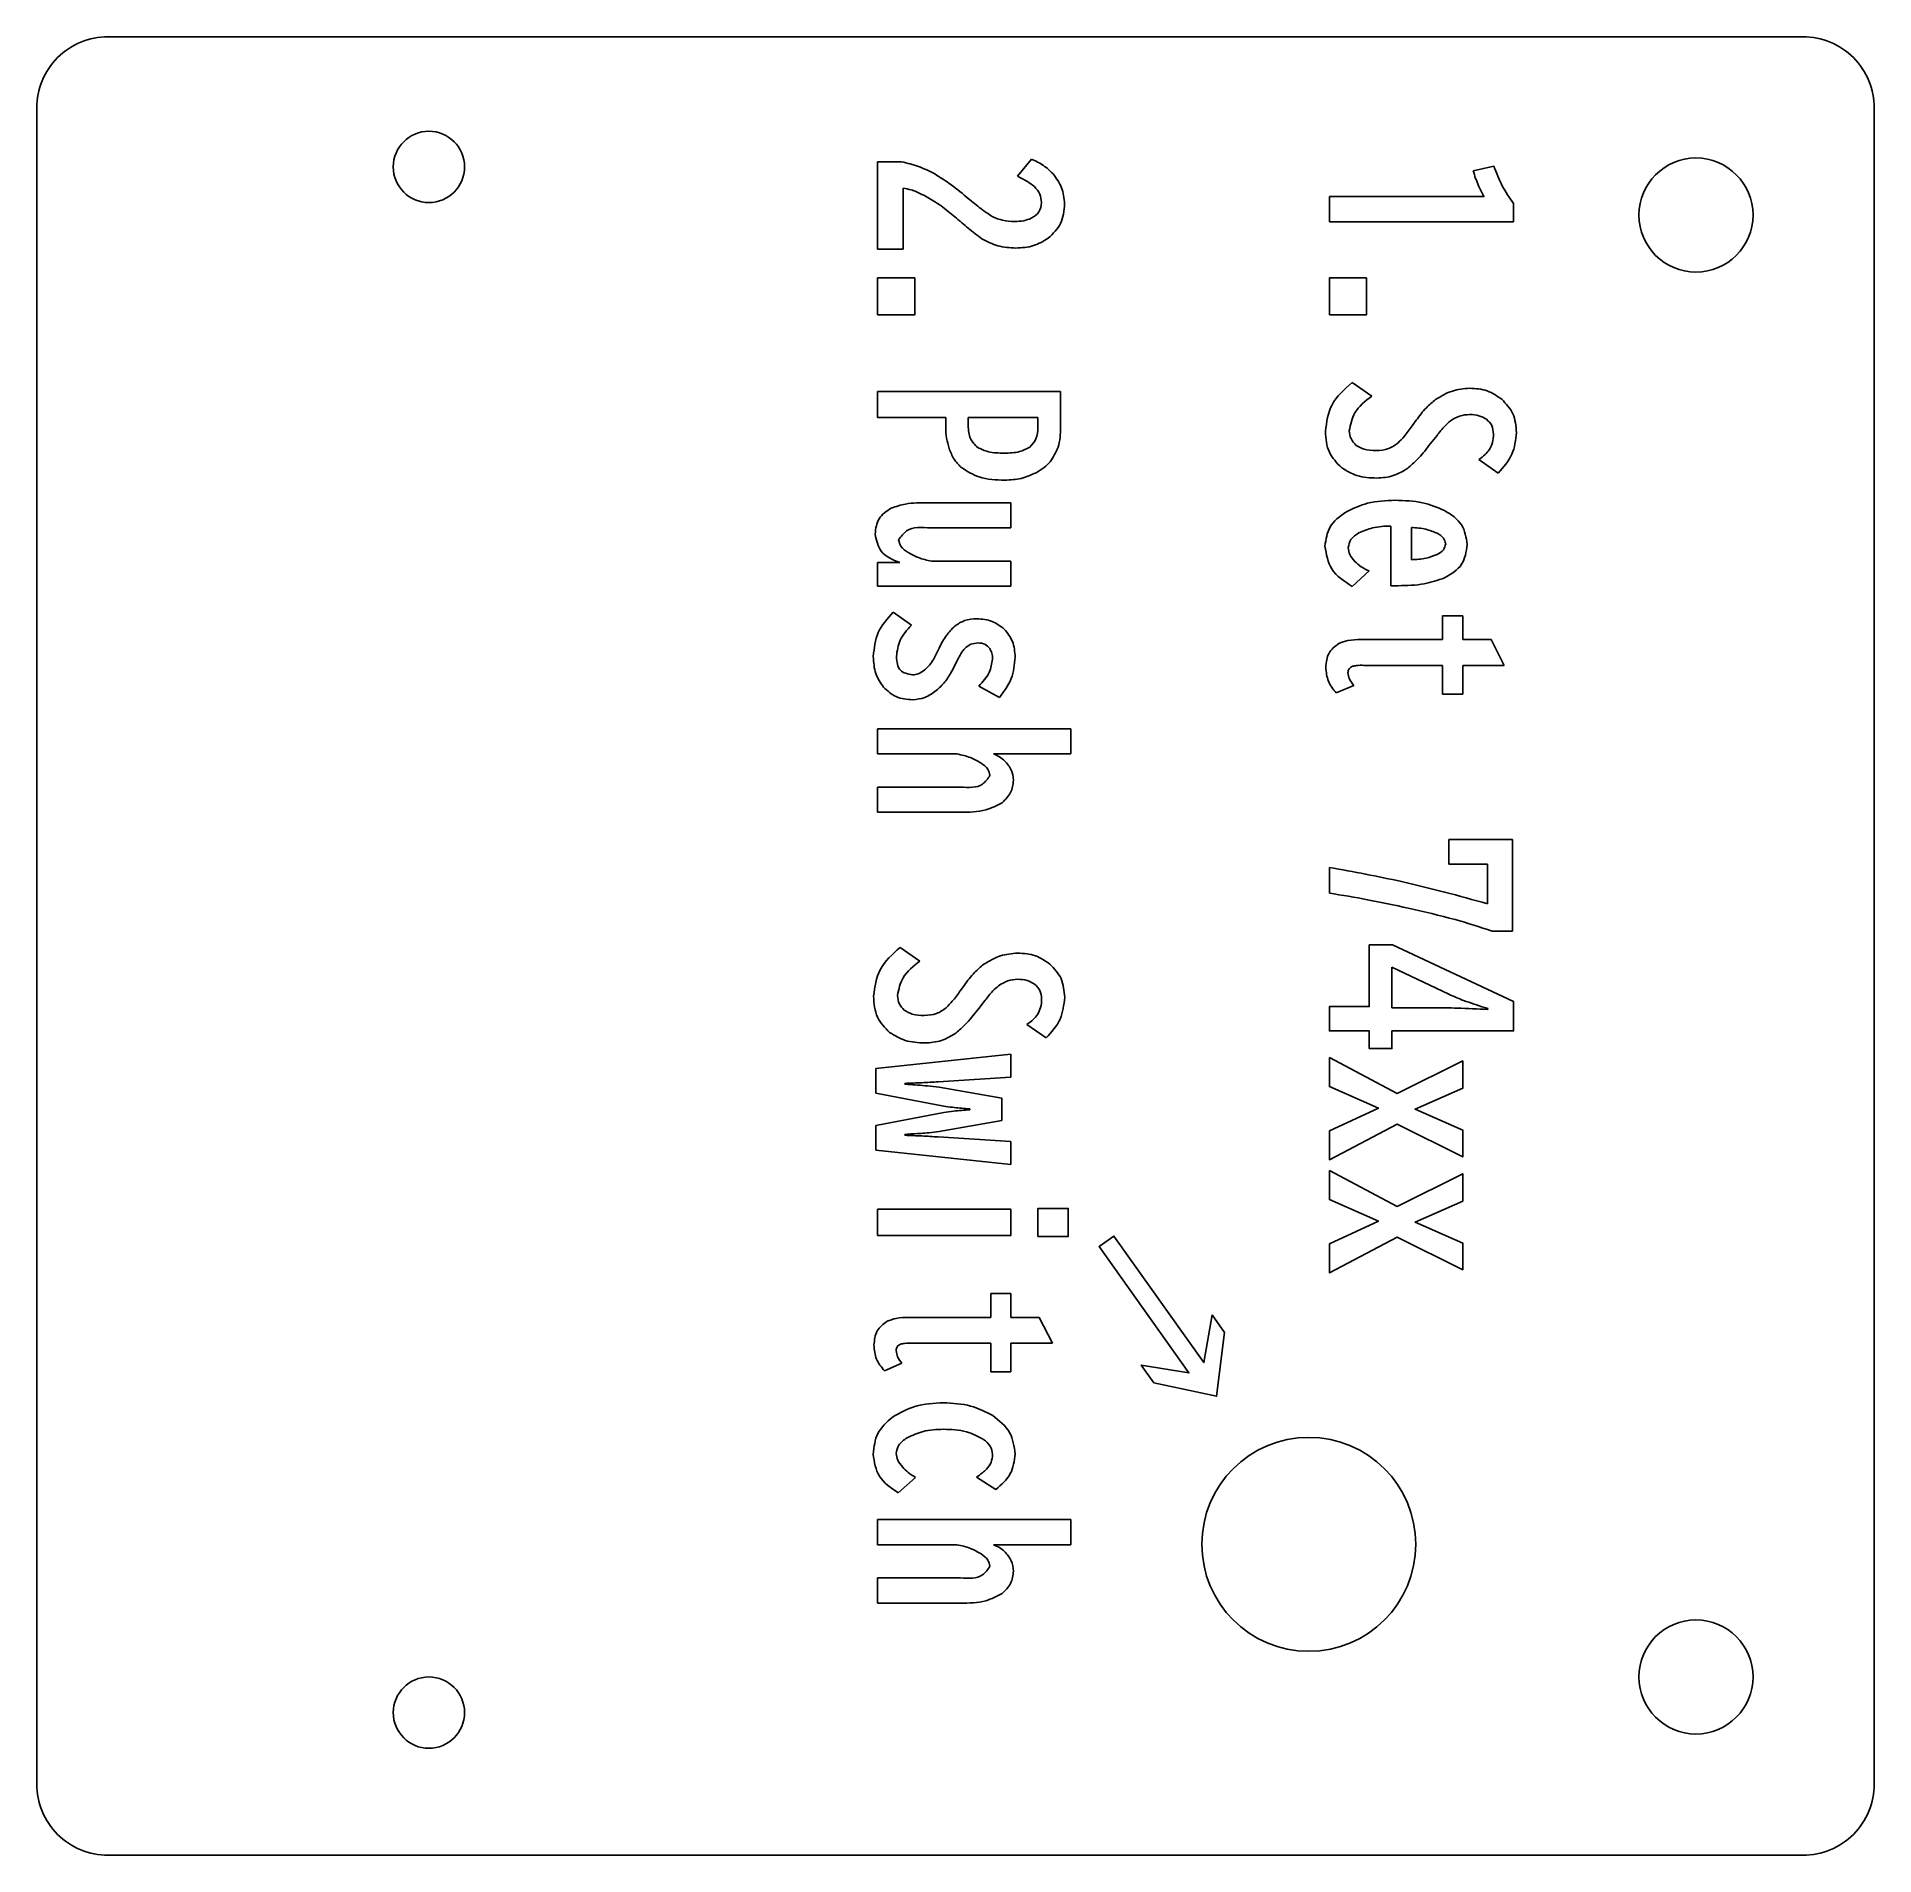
# Model space of a CAD drawing. Header units: millimetres. Extents: x -49.5 to 2, y -49 to 2.
import ezdxf

# ---------------------------------------------------------------- set-up
doc = ezdxf.new("R2010")
doc.units = ezdxf.units.MM
doc.layers.get('0').update_dxf_attribs({"linetype": 'CONTINUOUS'})

msp = doc.modelspace()

# ---------------------------------------------------------------- linework, layer by layer
for p, q in [((-25.954, -3.958), (-25.954, -1.507)), ((-25.954, -1.507), (-25.283, -1.507)), ((-22.034, -1.913), (-21.641, -1.43)), ((-9.253, -1.758), (-8.668, -1.631)), ((-25.24, -2.247), (-25.24, -3.958)), ((-23.467, -2.488), (-23.321, -2.609)), ((-13.281, -3.194), (-13.281, -2.479)), ((-13.281, -2.479), (-8.946, -2.479)), ((-23.745, -3.088), (-23.928, -2.937)), ((-8.117, -2.68), (-8.117, -3.194)), ((-8.117, -3.194), (-13.281, -3.194)), ((-25.24, -3.958), (-25.954, -3.958)), ((-12.647, -7.699), (-12.096, -8.079)), ((-25.954, -8.682), (-25.954, -7.952)), ((-25.954, -7.952), (-20.821, -7.952)), ((-20.821, -7.952), (-20.821, -8.955)), ((-24.045, -8.682), (-25.954, -8.682)), ((-24.045, -8.961), (-24.045, -8.682)), ((-21.456, -8.682), (-23.414, -8.682)), ((-23.414, -8.682), (-23.414, -8.905)), ((-21.456, -8.949), (-21.456, -8.682)), ((-10.964, -8.915), (-10.849, -8.757)), ((-10.264, -9.181), (-10.444, -9.41)), ((-10.444, -9.41), (-10.49, -9.468)), ((-8.553, -10.239), (-9.092, -9.858)), ((-24.547, -11.068), (-22.217, -11.068)), ((-22.217, -11.068), (-22.217, -11.777)), ((-22.217, -11.777), (-24.466, -11.777)), ((-11.558, -13.395), (-11.558, -11.721)), ((-10.982, -11.761), (-10.982, -12.668)), ((-25.954, -13.413), (-25.954, -12.748)), ((-25.954, -12.748), (-25.333, -12.748)), ((-24.441, -12.705), (-22.217, -12.705)), ((-22.217, -12.705), (-22.217, -13.413)), ((-12.167, -12.983), (-12.641, -13.419)), ((-11.357, -13.395), (-11.558, -13.395)), ((-22.217, -13.413), (-25.954, -13.413)), ((-25.518, -14.14), (-25.005, -14.502)), ((-10.107, -14.908), (-10.107, -14.236)), ((-10.107, -14.236), (-9.544, -14.236)), ((-9.544, -14.236), (-9.544, -14.908)), ((-12.393, -14.908), (-10.107, -14.908)), ((-9.544, -14.908), (-8.745, -14.908)), ((-8.745, -14.908), (-8.377, -15.629)), ((-24.389, -15.465), (-24.231, -15.143)), ((-23.686, -15.428), (-23.875, -15.796)), ((-10.107, -15.629), (-12.313, -15.629)), ((-10.107, -16.433), (-10.107, -15.629)), ((-8.377, -15.629), (-9.544, -15.629)), ((-9.544, -15.629), (-9.544, -16.433)), ((-22.539, -16.529), (-23.117, -16.213)), ((-12.597, -16.192), (-13.092, -16.402)), ((-9.544, -16.433), (-10.107, -16.433)), ((-25.954, -18.113), (-25.954, -17.405)), ((-25.954, -17.405), (-20.537, -17.405)), ((-20.537, -17.405), (-20.537, -18.113)), ((-23.73, -18.113), (-25.954, -18.113)), ((-20.537, -18.113), (-22.703, -18.113)), ((-25.954, -19.75), (-25.954, -19.041)), ((-25.954, -19.041), (-23.634, -19.041)), ((-23.628, -19.75), (-25.954, -19.75)), ((-9.93, -21.201), (-9.93, -20.517)), ((-9.93, -20.517), (-8.148, -20.517)), ((-8.148, -20.517), (-8.148, -23.082)), ((-13.281, -22.018), (-13.281, -21.297)), ((-8.85, -21.201), (-9.93, -21.201)), ((-8.85, -22.315), (-8.85, -21.201)), ((-8.148, -23.082), (-8.717, -23.082)), ((-25.32, -23.54), (-24.769, -23.921)), ((-9.936, -24.855), (-11.527, -24.097)), ((-11.527, -24.097), (-11.527, -25.23)), ((-23.637, -24.756), (-23.522, -24.598)), ((-23.117, -25.251), (-23.164, -25.31)), ((-22.938, -25.022), (-23.117, -25.251)), ((-11.527, -25.23), (-10.367, -25.23)), ((-8.841, -25.254), (-8.928, -25.226)), ((-8.841, -25.279), (-8.841, -25.254)), ((-21.227, -26.08), (-21.765, -25.7)), ((-26.007, -26.934), (-22.217, -26.535)), ((-22.217, -26.535), (-22.217, -27.182)), ((-26.007, -27.624), (-26.007, -26.934)), ((-22.217, -27.182), (-24.253, -27.309)), ((-24.098, -27.993), (-26.007, -27.624)), ((-25.19, -27.352), (-25.19, -27.377)), ((-25.19, -27.377), (-25.11, -27.383)), ((-24.231, -27.46), (-22.471, -27.764)), ((-22.471, -27.764), (-22.471, -28.398)), ((-26.007, -28.537), (-24.098, -28.169)), ((-23.365, -28.07), (-23.436, -28.064)), ((-23.365, -28.095), (-23.365, -28.07)), ((-26.007, -29.227), (-26.007, -28.537)), ((-25.19, -28.785), (-25.19, -28.809)), ((-24.253, -28.856), (-22.217, -28.983)), ((-22.471, -28.398), (-24.231, -28.701)), ((-22.217, -29.626), (-26.007, -29.227)), ((-22.217, -28.983), (-22.217, -29.626)), ((-22.78, -33.918), (-22.78, -33.246)), ((-22.78, -33.246), (-22.217, -33.246)), ((-22.217, -33.246), (-22.217, -33.918)), ((-25.066, -33.918), (-22.78, -33.918)), ((-22.217, -33.918), (-21.419, -33.918)), ((-21.419, -33.918), (-21.05, -34.639)), ((-22.78, -34.639), (-24.986, -34.639)), ((-22.78, -35.443), (-22.78, -34.639)), ((-21.05, -34.639), (-22.217, -34.639)), ((-22.217, -34.639), (-22.217, -35.443)), ((-25.271, -35.202), (-25.766, -35.412)), ((-22.217, -35.443), (-22.78, -35.443)), ((-24.89, -38.404), (-25.379, -38.834)), ((-22.641, -38.744), (-23.179, -38.398)), ((-25.954, -40.291), (-25.954, -39.583)), ((-25.954, -39.583), (-20.537, -39.583)), ((-20.537, -39.583), (-20.537, -40.291)), ((-23.73, -40.291), (-25.954, -40.291)), ((-20.537, -40.291), (-22.703, -40.291)), ((-25.954, -41.928), (-25.954, -41.22)), ((-25.954, -41.22), (-23.634, -41.22)), ((-23.628, -41.928), (-25.954, -41.928))]:
    msp.add_line(p, q)
msp.add_lwpolyline([(0, 2), (-47.54, 2, 0.414214), (-49.54, 0), (-49.54, -47, 0.414214), (-47.54, -49), (0, -49, 0.414214), (2, -47), (2, 0, 0.414214)], format="xyb", close=True)
for points in [[(-25.954, -5.802), (-25.954, -4.762), (-24.915, -4.762), (-24.915, -5.802)], [(-13.281, -5.802), (-13.281, -4.762), (-12.242, -4.762), (-12.242, -5.802)], [(-12.167, -23.463), (-11.514, -23.463), (-8.117, -25.059), (-8.117, -25.882), (-11.527, -25.882), (-11.527, -26.377), (-12.167, -26.377), (-12.167, -25.882), (-13.281, -25.882), (-13.281, -25.199), (-12.167, -25.199)], [(-13.281, -26.625), (-11.381, -27.634), (-9.544, -26.721), (-9.544, -27.488), (-10.88, -28.076), (-9.544, -28.664), (-9.544, -29.413), (-11.381, -28.494), (-13.281, -29.496), (-13.281, -28.686), (-11.907, -28.051), (-13.281, -27.442)], [(-13.281, -29.793), (-11.381, -30.802), (-9.544, -29.889), (-9.544, -30.656), (-10.88, -31.244), (-9.544, -31.832), (-9.544, -32.581), (-11.381, -31.662), (-13.281, -32.665), (-13.281, -31.854), (-11.907, -31.22), (-13.281, -30.61)], [(-25.954, -31.619), (-25.954, -30.882), (-22.217, -30.882), (-22.217, -31.619)], [(-21.456, -31.643), (-21.456, -30.858), (-20.608, -30.858), (-20.608, -31.643)], [(-16.574, -33.844), (-16.223, -34.342), (-16.447, -36.127), (-18.206, -35.751), (-18.561, -35.251), (-17.223, -35.475), (-19.741, -31.929), (-19.328, -31.635), (-16.804, -35.185)]]:
    msp.add_lwpolyline(points, close=True)
for centre, radius in [((-38.54, -1.65), 1), ((-3, -3), 1.6), ((-13.86, -40.28), 3), ((-3, -44), 1.6), ((-38.54, -45), 1)]:
    msp.add_circle(centre, radius)
for points, knots in [([(-25.283, -1.507), (-25.122, -1.545), (-24.798, -1.621), (-24.501, -1.772), (-24.352, -1.848)], [0, 0, 0, 0, 0.04935518, 0.09947396, 0.09947396, 0.09947396, 0.09947396]), ([(-21.641, -1.43), (-21.525, -1.484), (-21.303, -1.587), (-21.126, -1.757), (-21.041, -1.838)], [0, 0, 0, 0, 0.03806603, 0.07305251, 0.07305251, 0.07305251, 0.07305251]), ([(-24.352, -1.848), (-24.218, -1.932), (-23.909, -2.126), (-23.627, -2.357), (-23.467, -2.488)], [0, 0, 0, 0, 0.047328, 0.1093286, 0.1093286, 0.1093286, 0.1093286]), ([(-21.558, -2.204), (-21.622, -2.153), (-21.768, -2.036), (-21.938, -1.957), (-22.034, -1.913)], [0, 0, 0, 0, 0.02444353, 0.05599579, 0.05599579, 0.05599579, 0.05599579]), ([(-21.041, -1.838), (-20.945, -1.965), (-20.753, -2.216), (-20.724, -2.53), (-20.71, -2.686)], [0, 0, 0, 0, 0.04674387, 0.09266912, 0.09266912, 0.09266912, 0.09266912]), ([(-8.946, -2.479), (-8.999, -2.38), (-9.123, -2.149), (-9.205, -1.9), (-9.253, -1.758)], [0, 0, 0, 0, 0.03352044, 0.07845266, 0.07845266, 0.07845266, 0.07845266]), ([(-8.668, -1.631), (-8.596, -1.817), (-8.454, -2.188), (-8.229, -2.516), (-8.117, -2.68)], [0, 0, 0, 0, 0.0595287, 0.1188259, 0.1188259, 0.1188259, 0.1188259]), ([(-24.711, -2.42), (-24.811, -2.372), (-24.98, -2.291), (-25.165, -2.26), (-25.24, -2.247)], [0, 0, 0, 0, 0.03322549, 0.05590542, 0.05590542, 0.05590542, 0.05590542]), ([(-23.928, -2.937), (-24.059, -2.833), (-24.305, -2.638), (-24.581, -2.49), (-24.711, -2.42)], [0, 0, 0, 0, 0.0499852, 0.09395588, 0.09395588, 0.09395588, 0.09395588]), ([(-21.357, -2.652), (-21.366, -2.569), (-21.384, -2.398), (-21.499, -2.269), (-21.558, -2.204)], [0, 0, 0, 0, 0.0245761, 0.05027574, 0.05027574, 0.05027574, 0.05027574]), ([(-23.591, -3.215), (-23.613, -3.197), (-23.664, -3.154), (-23.716, -3.112), (-23.745, -3.088)], [0, 0, 0, 0, 0.00862635, 0.02000645, 0.02000645, 0.02000645, 0.02000645]), ([(-23.321, -2.609), (-23.205, -2.705), (-23.014, -2.862), (-22.806, -2.996), (-22.724, -3.048)], [0, 0, 0, 0, 0.04512192, 0.07419139, 0.07419139, 0.07419139, 0.07419139]), ([(-22.724, -3.048), (-22.634, -3.087), (-22.438, -3.172), (-22.224, -3.178), (-22.109, -3.181)], [0, 0, 0, 0, 0.02907113, 0.06349889, 0.06349889, 0.06349889, 0.06349889]), ([(-22.109, -3.181), (-22.022, -3.179), (-21.863, -3.174), (-21.713, -3.118), (-21.644, -3.092)], [0, 0, 0, 0, 0.0256243, 0.04756673, 0.04756673, 0.04756673, 0.04756673]), ([(-21.644, -3.092), (-21.56, -3.039), (-21.396, -2.937), (-21.37, -2.746), (-21.357, -2.652)], [0, 0, 0, 0, 0.0280675, 0.05503481, 0.05503481, 0.05503481, 0.05503481]), ([(-20.71, -2.686), (-20.727, -2.879), (-20.762, -3.257), (-21.034, -3.52), (-21.168, -3.648)], [0, 0, 0, 0, 0.0560243, 0.1098024, 0.1098024, 0.1098024, 0.1098024]), ([(-23.027, -3.667), (-23.095, -3.617), (-23.29, -3.475), (-23.472, -3.317), (-23.591, -3.215)], [0, 0, 0, 0, 0.0253095, 0.07221411, 0.07221411, 0.07221411, 0.07221411]), ([(-22.078, -3.927), (-22.25, -3.917), (-22.585, -3.899), (-22.883, -3.743), (-23.027, -3.667)], [0, 0, 0, 0, 0.0510802, 0.09949954, 0.09949954, 0.09949954, 0.09949954]), ([(-21.168, -3.648), (-21.301, -3.73), (-21.58, -3.9), (-21.907, -3.918), (-22.078, -3.927)], [0, 0, 0, 0, 0.04600953, 0.0964611, 0.0964611, 0.0964611, 0.0964611]), ([(-13.396, -9.066), (-13.359, -8.804), (-13.283, -8.256), (-12.865, -7.89), (-12.647, -7.699)], [0, 0, 0, 0, 0.0767305, 0.1606385, 0.1606385, 0.1606385, 0.1606385]), ([(-12.096, -8.079), (-12.279, -8.221), (-12.605, -8.474), (-12.688, -8.874), (-12.724, -9.051)], [0, 0, 0, 0, 0.0665648, 0.1190905, 0.1190905, 0.1190905, 0.1190905]), ([(-10.849, -8.757), (-10.759, -8.634), (-10.599, -8.417), (-10.391, -8.246), (-10.302, -8.172)], [0, 0, 0, 0, 0.0455317, 0.08038027, 0.08038027, 0.08038027, 0.08038027]), ([(-10.302, -8.172), (-10.15, -8.08), (-9.857, -7.902), (-9.516, -7.871), (-9.352, -7.856)], [0, 0, 0, 0, 0.052443, 0.1012746, 0.1012746, 0.1012746, 0.1012746]), ([(-9.352, -7.856), (-9.181, -7.867), (-8.851, -7.889), (-8.579, -8.076), (-8.448, -8.166)], [0, 0, 0, 0, 0.05025848, 0.09709776, 0.09709776, 0.09709776, 0.09709776]), ([(-8.448, -8.166), (-8.327, -8.294), (-8.08, -8.557), (-8.049, -8.916), (-8.034, -9.1)], [0, 0, 0, 0, 0.0513318, 0.1049423, 0.1049423, 0.1049423, 0.1049423]), ([(-9.349, -8.593), (-9.445, -8.601), (-9.639, -8.617), (-9.806, -8.72), (-9.89, -8.772)], [0, 0, 0, 0, 0.02843474, 0.05777177, 0.05777177, 0.05777177, 0.05777177]), ([(-8.878, -8.729), (-8.947, -8.689), (-9.092, -8.605), (-9.26, -8.597), (-9.349, -8.593)], [0, 0, 0, 0, 0.02338626, 0.04959826, 0.04959826, 0.04959826, 0.04959826]), ([(-8.68, -9.143), (-8.688, -9.06), (-8.702, -8.896), (-8.821, -8.784), (-8.878, -8.729)], [0, 0, 0, 0, 0.02433312, 0.0473896, 0.0473896, 0.0473896, 0.0473896]), ([(-23.949, -9.543), (-23.977, -9.448), (-24.034, -9.258), (-24.041, -9.06), (-24.045, -8.961)], [0, 0, 0, 0, 0.02951029, 0.05915571, 0.05915571, 0.05915571, 0.05915571]), ([(-23.414, -8.905), (-23.407, -9.034), (-23.394, -9.272), (-23.226, -9.44), (-23.148, -9.518)], [0, 0, 0, 0, 0.03711095, 0.06890649, 0.06890649, 0.06890649, 0.06890649]), ([(-21.688, -9.509), (-21.62, -9.436), (-21.475, -9.279), (-21.462, -9.064), (-21.456, -8.949)], [0, 0, 0, 0, 0.02894496, 0.06232734, 0.06232734, 0.06232734, 0.06232734]), ([(-20.821, -8.955), (-20.828, -9.145), (-20.841, -9.493), (-21.028, -9.785), (-21.112, -9.917)], [0, 0, 0, 0, 0.0559356, 0.1021691, 0.1021691, 0.1021691, 0.1021691]), ([(-12.944, -10.084), (-13.076, -9.949), (-13.351, -9.667), (-13.38, -9.272), (-13.396, -9.066)], [0, 0, 0, 0, 0.0548101, 0.1145962, 0.1145962, 0.1145962, 0.1145962]), ([(-12.724, -9.051), (-12.716, -9.128), (-12.698, -9.285), (-12.588, -9.4), (-12.532, -9.459)], [0, 0, 0, 0, 0.02263642, 0.04624569, 0.04624569, 0.04624569, 0.04624569]), ([(-11.357, -9.391), (-11.298, -9.331), (-11.155, -9.182), (-11.035, -9.014), (-10.964, -8.915)], [0, 0, 0, 0, 0.02512257, 0.06183424, 0.06183424, 0.06183424, 0.06183424]), ([(-9.89, -8.772), (-9.944, -8.82), (-10.082, -8.943), (-10.195, -9.09), (-10.264, -9.181)], [0, 0, 0, 0, 0.0215072, 0.05550711, 0.05550711, 0.05550711, 0.05550711]), ([(-8.798, -9.583), (-8.764, -9.517), (-8.692, -9.38), (-8.684, -9.225), (-8.68, -9.143)], [0, 0, 0, 0, 0.02195965, 0.04596457, 0.04596457, 0.04596457, 0.04596457]), ([(-8.034, -9.1), (-8.058, -9.311), (-8.108, -9.746), (-8.402, -10.071), (-8.553, -10.239)], [0, 0, 0, 0, 0.0620203, 0.1279898, 0.1279898, 0.1279898, 0.1279898]), ([(-23.618, -10.072), (-23.687, -9.999), (-23.834, -9.846), (-23.909, -9.648), (-23.949, -9.543)], [0, 0, 0, 0, 0.02964276, 0.06297052, 0.06297052, 0.06297052, 0.06297052]), ([(-23.148, -9.518), (-23.05, -9.564), (-22.813, -9.673), (-22.552, -9.675), (-22.399, -9.676)], [0, 0, 0, 0, 0.03226151, 0.07729843, 0.07729843, 0.07729843, 0.07729843]), ([(-22.399, -9.676), (-22.254, -9.674), (-22.002, -9.672), (-21.781, -9.557), (-21.688, -9.509)], [0, 0, 0, 0, 0.04290185, 0.07400325, 0.07400325, 0.07400325, 0.07400325]), ([(-12.532, -9.459), (-12.46, -9.501), (-12.288, -9.601), (-12.088, -9.603), (-11.972, -9.605)], [0, 0, 0, 0, 0.02473439, 0.0587319, 0.0587319, 0.0587319, 0.0587319]), ([(-11.972, -9.605), (-11.854, -9.598), (-11.628, -9.584), (-11.444, -9.453), (-11.357, -9.391)], [0, 0, 0, 0, 0.03483272, 0.06635285, 0.06635285, 0.06635285, 0.06635285]), ([(-10.49, -9.468), (-10.595, -9.602), (-10.775, -9.83), (-10.993, -10.02), (-11.084, -10.1)], [0, 0, 0, 0, 0.05070957, 0.08684119, 0.08684119, 0.08684119, 0.08684119]), ([(-9.092, -9.858), (-9.031, -9.814), (-8.921, -9.735), (-8.836, -9.63), (-8.798, -9.583)], [0, 0, 0, 0, 0.02245727, 0.04043775, 0.04043775, 0.04043775, 0.04043775]), ([(-22.384, -10.437), (-22.631, -10.429), (-23.077, -10.416), (-23.452, -10.178), (-23.618, -10.072)], [0, 0, 0, 0, 0.0725902, 0.1308633, 0.1308633, 0.1308633, 0.1308633]), ([(-21.508, -10.226), (-21.645, -10.288), (-21.923, -10.413), (-22.228, -10.429), (-22.384, -10.437)], [0, 0, 0, 0, 0.04443406, 0.09075785, 0.09075785, 0.09075785, 0.09075785]), ([(-21.112, -9.917), (-21.168, -9.975), (-21.285, -10.097), (-21.431, -10.182), (-21.508, -10.226)], [0, 0, 0, 0, 0.02396297, 0.05048224, 0.05048224, 0.05048224, 0.05048224]), ([(-11.957, -10.378), (-12.146, -10.369), (-12.5, -10.353), (-12.803, -10.17), (-12.944, -10.084)], [0, 0, 0, 0, 0.055639, 0.1044498, 0.1044498, 0.1044498, 0.1044498]), ([(-11.084, -10.1), (-11.217, -10.181), (-11.485, -10.345), (-11.798, -10.367), (-11.957, -10.378)], [0, 0, 0, 0, 0.0458717, 0.09280183, 0.09280183, 0.09280183, 0.09280183]), ([(-26.026, -11.947), (-26.006, -11.793), (-25.965, -11.481), (-25.703, -11.305), (-25.571, -11.217)], [0, 0, 0, 0, 0.04433566, 0.08987327, 0.08987327, 0.08987327, 0.08987327]), ([(-25.571, -11.217), (-25.439, -11.174), (-25.107, -11.066), (-24.757, -11.067), (-24.547, -11.068)], [0, 0, 0, 0, 0.041364, 0.1040514, 0.1040514, 0.1040514, 0.1040514]), ([(-13.408, -12.287), (-13.38, -12.095), (-13.322, -11.696), (-12.996, -11.456), (-12.826, -11.331)], [0, 0, 0, 0, 0.0558407, 0.1161856, 0.1161856, 0.1161856, 0.1161856]), ([(-12.826, -11.331), (-12.624, -11.235), (-12.186, -11.025), (-11.699, -11.009), (-11.437, -11)], [0, 0, 0, 0, 0.0664616, 0.1441777, 0.1441777, 0.1441777, 0.1441777]), ([(-11.437, -11), (-11.178, -11.007), (-10.699, -11.021), (-10.257, -11.202), (-10.054, -11.285)], [0, 0, 0, 0, 0.077139, 0.1422338, 0.1422338, 0.1422338, 0.1422338]), ([(-10.054, -11.285), (-9.868, -11.403), (-9.513, -11.629), (-9.448, -12.043), (-9.417, -12.241)], [0, 0, 0, 0, 0.0627238, 0.1199825, 0.1199825, 0.1199825, 0.1199825]), ([(-24.466, -11.777), (-24.716, -11.757), (-25.088, -11.728), (-25.297, -12.013), (-25.367, -12.108)], [0, 0, 0, 0, 0.0680332, 0.1015472, 0.1015472, 0.1015472, 0.1015472]), ([(-11.558, -11.721), (-11.731, -11.727), (-12.044, -11.739), (-12.331, -11.861), (-12.458, -11.916)], [0, 0, 0, 0, 0.05156106, 0.09281845, 0.09281845, 0.09281845, 0.09281845]), ([(-10.261, -11.925), (-10.364, -11.883), (-10.595, -11.789), (-10.844, -11.771), (-10.982, -11.761)], [0, 0, 0, 0, 0.03307694, 0.07434247, 0.07434247, 0.07434247, 0.07434247]), ([(-25.333, -12.748), (-25.534, -12.665), (-25.905, -12.511), (-25.988, -12.124), (-26.026, -11.947)], [0, 0, 0, 0, 0.0610122, 0.1122225, 0.1122225, 0.1122225, 0.1122225]), ([(-25.367, -12.108), (-25.35, -12.172), (-25.311, -12.325), (-25.177, -12.415), (-25.1, -12.467)], [0, 0, 0, 0, 0.01942928, 0.04606207, 0.04606207, 0.04606207, 0.04606207]), ([(-12.641, -13.419), (-12.864, -13.275), (-13.284, -13.004), (-13.368, -12.515), (-13.408, -12.287)], [0, 0, 0, 0, 0.0759123, 0.1424741, 0.1424741, 0.1424741, 0.1424741]), ([(-12.458, -11.916), (-12.544, -11.97), (-12.701, -12.069), (-12.738, -12.247), (-12.755, -12.327)], [0, 0, 0, 0, 0.02914751, 0.05270318, 0.05270318, 0.05270318, 0.05270318]), ([(-12.755, -12.327), (-12.745, -12.395), (-12.723, -12.543), (-12.624, -12.656), (-12.57, -12.717)], [0, 0, 0, 0, 0.02018795, 0.04401676, 0.04401676, 0.04401676, 0.04401676]), ([(-10.264, -12.522), (-10.194, -12.484), (-10.067, -12.416), (-10.034, -12.279), (-10.02, -12.219)], [0, 0, 0, 0, 0.02283446, 0.04062478, 0.04062478, 0.04062478, 0.04062478]), ([(-10.02, -12.219), (-10.035, -12.163), (-10.07, -12.03), (-10.191, -11.964), (-10.261, -11.925)], [0, 0, 0, 0, 0.01682161, 0.03951672, 0.03951672, 0.03951672, 0.03951672]), ([(-9.417, -12.241), (-9.446, -12.442), (-9.506, -12.855), (-9.868, -13.066), (-10.054, -13.175)], [0, 0, 0, 0, 0.0577791, 0.118785, 0.118785, 0.118785, 0.118785]), ([(-25.1, -12.467), (-25.005, -12.518), (-24.798, -12.631), (-24.567, -12.679), (-24.441, -12.705)], [0, 0, 0, 0, 0.03227633, 0.0704189, 0.0704189, 0.0704189, 0.0704189]), ([(-12.57, -12.717), (-12.512, -12.768), (-12.391, -12.877), (-12.244, -12.947), (-12.167, -12.983)], [0, 0, 0, 0, 0.02297793, 0.04844952, 0.04844952, 0.04844952, 0.04844952]), ([(-10.982, -12.668), (-10.843, -12.66), (-10.597, -12.647), (-10.366, -12.56), (-10.264, -12.522)], [0, 0, 0, 0, 0.04140326, 0.07361869, 0.07361869, 0.07361869, 0.07361869]), ([(-10.054, -13.175), (-10.241, -13.239), (-10.663, -13.383), (-11.109, -13.39), (-11.357, -13.395)], [0, 0, 0, 0, 0.0590439, 0.1328099, 0.1328099, 0.1328099, 0.1328099]), ([(-26.075, -15.378), (-26.05, -15.146), (-26, -14.673), (-25.681, -14.32), (-25.518, -14.14)], [0, 0, 0, 0, 0.0682665, 0.138877, 0.138877, 0.138877, 0.138877]), ([(-23.789, -14.527), (-23.7, -14.468), (-23.512, -14.342), (-23.286, -14.329), (-23.167, -14.323)], [0, 0, 0, 0, 0.03144195, 0.06654608, 0.06654608, 0.06654608, 0.06654608]), ([(-23.167, -14.323), (-23.021, -14.333), (-22.739, -14.354), (-22.514, -14.527), (-22.406, -14.611)], [0, 0, 0, 0, 0.0426898, 0.08298988, 0.08298988, 0.08298988, 0.08298988]), ([(-25.005, -14.502), (-25.128, -14.636), (-25.359, -14.886), (-25.406, -15.221), (-25.428, -15.378)], [0, 0, 0, 0, 0.05304763, 0.09937193, 0.09937193, 0.09937193, 0.09937193]), ([(-24.231, -15.143), (-24.168, -15.021), (-24.051, -14.793), (-23.872, -14.611), (-23.789, -14.527)], [0, 0, 0, 0, 0.04094048, 0.07621369, 0.07621369, 0.07621369, 0.07621369]), ([(-22.406, -14.611), (-22.315, -14.721), (-22.128, -14.95), (-22.107, -15.246), (-22.096, -15.4)], [0, 0, 0, 0, 0.04164126, 0.08663353, 0.08663353, 0.08663353, 0.08663353]), ([(-13.018, -15.016), (-12.934, -14.985), (-12.734, -14.909), (-12.519, -14.908), (-12.393, -14.908)], [0, 0, 0, 0, 0.02663959, 0.06386686, 0.06386686, 0.06386686, 0.06386686]), ([(-25.79, -16.244), (-25.873, -16.121), (-26.049, -15.86), (-26.066, -15.544), (-26.075, -15.378)], [0, 0, 0, 0, 0.04377109, 0.09271331, 0.09271331, 0.09271331, 0.09271331]), ([(-25.428, -15.378), (-25.414, -15.529), (-25.386, -15.817), (-25.106, -15.872), (-24.974, -15.898)], [0, 0, 0, 0, 0.04060963, 0.07711301, 0.07711301, 0.07711301, 0.07711301]), ([(-23.51, -15.155), (-23.539, -15.191), (-23.607, -15.275), (-23.657, -15.372), (-23.686, -15.428)], [0, 0, 0, 0, 0.01362995, 0.03251148, 0.03251148, 0.03251148, 0.03251148]), ([(-23.136, -15.001), (-23.206, -15.007), (-23.347, -15.02), (-23.456, -15.11), (-23.51, -15.155)], [0, 0, 0, 0, 0.02070779, 0.04136813, 0.04136813, 0.04136813, 0.04136813]), ([(-22.811, -15.155), (-22.852, -15.11), (-22.939, -15.015), (-23.068, -15.006), (-23.136, -15.001)], [0, 0, 0, 0, 0.01771143, 0.03720476, 0.03720476, 0.03720476, 0.03720476]), ([(-23.117, -16.213), (-23.005, -16.093), (-22.801, -15.875), (-22.752, -15.583), (-22.73, -15.452)], [0, 0, 0, 0, 0.04809759, 0.08706373, 0.08706373, 0.08706373, 0.08706373]), ([(-22.73, -15.452), (-22.733, -15.396), (-22.737, -15.291), (-22.787, -15.199), (-22.811, -15.155)], [0, 0, 0, 0, 0.01652142, 0.03113002, 0.03113002, 0.03113002, 0.03113002]), ([(-22.096, -15.4), (-22.115, -15.606), (-22.155, -16.025), (-22.41, -16.36), (-22.539, -16.529)], [0, 0, 0, 0, 0.0609594, 0.1234786, 0.1234786, 0.1234786, 0.1234786]), ([(-13.383, -15.684), (-13.37, -15.542), (-13.344, -15.266), (-13.125, -15.098), (-13.018, -15.016)], [0, 0, 0, 0, 0.04079294, 0.07929939, 0.07929939, 0.07929939, 0.07929939]), ([(-24.974, -15.898), (-24.92, -15.891), (-24.803, -15.876), (-24.707, -15.808), (-24.655, -15.771)], [0, 0, 0, 0, 0.01601941, 0.03477779, 0.03477779, 0.03477779, 0.03477779]), ([(-24.655, -15.771), (-24.599, -15.726), (-24.492, -15.639), (-24.422, -15.521), (-24.389, -15.465)], [0, 0, 0, 0, 0.02140627, 0.04086459, 0.04086459, 0.04086459, 0.04086459]), ([(-23.875, -15.796), (-23.935, -15.899), (-24.053, -16.102), (-24.226, -16.26), (-24.311, -16.337)], [0, 0, 0, 0, 0.03555023, 0.06989933, 0.06989933, 0.06989933, 0.06989933]), ([(-13.092, -16.402), (-13.177, -16.298), (-13.347, -16.088), (-13.371, -15.819), (-13.383, -15.684)], [0, 0, 0, 0, 0.03938852, 0.07904603, 0.07904603, 0.07904603, 0.07904603]), ([(-12.638, -15.656), (-12.674, -15.677), (-12.745, -15.716), (-12.756, -15.797), (-12.761, -15.836)], [0, 0, 0, 0, 0.01169614, 0.02295869, 0.02295869, 0.02295869, 0.02295869]), ([(-12.761, -15.836), (-12.752, -15.895), (-12.731, -16.029), (-12.645, -16.134), (-12.597, -16.192)], [0, 0, 0, 0, 0.01772994, 0.03980558, 0.03980558, 0.03980558, 0.03980558]), ([(-12.313, -15.629), (-12.384, -15.627), (-12.494, -15.626), (-12.6, -15.649), (-12.638, -15.656)], [0, 0, 0, 0, 0.02128304, 0.03269182, 0.03269182, 0.03269182, 0.03269182]), ([(-24.971, -16.594), (-25.133, -16.582), (-25.446, -16.557), (-25.678, -16.346), (-25.79, -16.244)], [0, 0, 0, 0, 0.04730274, 0.09144074, 0.09144074, 0.09144074, 0.09144074]), ([(-24.311, -16.337), (-24.414, -16.412), (-24.612, -16.556), (-24.854, -16.582), (-24.971, -16.594)], [0, 0, 0, 0, 0.03743573, 0.07184276, 0.07184276, 0.07184276, 0.07184276]), ([(-23.052, -18.37), (-23.15, -18.314), (-23.362, -18.193), (-23.601, -18.141), (-23.73, -18.113)], [0, 0, 0, 0, 0.03345245, 0.07284148, 0.07284148, 0.07284148, 0.07284148]), ([(-22.805, -18.717), (-22.82, -18.655), (-22.857, -18.51), (-22.981, -18.421), (-23.052, -18.37)], [0, 0, 0, 0, 0.01839855, 0.04379261, 0.04379261, 0.04379261, 0.04379261]), ([(-22.703, -18.113), (-22.644, -18.137), (-22.53, -18.185), (-22.438, -18.266), (-22.393, -18.305)], [0, 0, 0, 0, 0.01888951, 0.0366239, 0.0366239, 0.0366239, 0.0366239]), ([(-22.393, -18.305), (-22.321, -18.386), (-22.181, -18.544), (-22.157, -18.752), (-22.146, -18.853)], [0, 0, 0, 0, 0.03175079, 0.06141024, 0.06141024, 0.06141024, 0.06141024]), ([(-23.634, -19.041), (-23.403, -19.058), (-23.054, -19.083), (-22.868, -18.809), (-22.805, -18.717)], [0, 0, 0, 0, 0.06271865, 0.09470973, 0.09470973, 0.09470973, 0.09470973]), ([(-22.146, -18.853), (-22.16, -18.973), (-22.189, -19.22), (-22.369, -19.393), (-22.461, -19.481)], [0, 0, 0, 0, 0.03531399, 0.0722751, 0.0722751, 0.0722751, 0.0722751]), ([(-22.461, -19.481), (-22.612, -19.559), (-22.975, -19.747), (-23.387, -19.749), (-23.628, -19.75)], [0, 0, 0, 0, 0.0502574, 0.1211993, 0.1211993, 0.1211993, 0.1211993]), ([(-13.281, -21.297), (-12.605, -21.42), (-11.112, -21.692), (-9.65, -22.095), (-8.85, -22.315)], [0, 0, 0, 0, 0.2062055, 0.4548079, 0.4548079, 0.4548079, 0.4548079]), ([(-11.072, -22.439), (-11.451, -22.356), (-12.184, -22.197), (-12.924, -22.076), (-13.281, -22.018)], [0, 0, 0, 0, 0.1164471, 0.2249204, 0.2249204, 0.2249204, 0.2249204]), ([(-8.717, -23.082), (-9.062, -22.97), (-9.837, -22.719), (-10.631, -22.539), (-11.072, -22.439)], [0, 0, 0, 0, 0.1087526, 0.2442051, 0.2442051, 0.2442051, 0.2442051]), ([(-26.069, -24.908), (-26.032, -24.646), (-25.956, -24.098), (-25.538, -23.731), (-25.32, -23.54)], [0, 0, 0, 0, 0.0767304, 0.1606385, 0.1606385, 0.1606385, 0.1606385]), ([(-22.975, -24.014), (-22.823, -23.922), (-22.53, -23.744), (-22.189, -23.713), (-22.025, -23.698)], [0, 0, 0, 0, 0.0524432, 0.1012746, 0.1012746, 0.1012746, 0.1012746]), ([(-22.025, -23.698), (-21.854, -23.709), (-21.524, -23.73), (-21.253, -23.917), (-21.122, -24.007)], [0, 0, 0, 0, 0.05025856, 0.09709769, 0.09709769, 0.09709769, 0.09709769]), ([(-24.769, -23.921), (-24.952, -24.062), (-25.278, -24.315), (-25.361, -24.716), (-25.397, -24.892)], [0, 0, 0, 0, 0.0665648, 0.1190905, 0.1190905, 0.1190905, 0.1190905]), ([(-23.522, -24.598), (-23.432, -24.476), (-23.272, -24.259), (-23.065, -24.088), (-22.975, -24.014)], [0, 0, 0, 0, 0.0455316, 0.08038014, 0.08038014, 0.08038014, 0.08038014]), ([(-21.122, -24.007), (-21.001, -24.136), (-20.753, -24.398), (-20.723, -24.758), (-20.707, -24.942)], [0, 0, 0, 0, 0.0513318, 0.1049423, 0.1049423, 0.1049423, 0.1049423]), ([(-22.563, -24.614), (-22.617, -24.662), (-22.755, -24.785), (-22.868, -24.932), (-22.938, -25.022)], [0, 0, 0, 0, 0.02150708, 0.05550714, 0.05550714, 0.05550714, 0.05550714]), ([(-22.022, -24.434), (-22.118, -24.442), (-22.313, -24.458), (-22.479, -24.561), (-22.563, -24.614)], [0, 0, 0, 0, 0.0284347, 0.05777179, 0.05777179, 0.05777179, 0.05777179]), ([(-21.552, -24.57), (-21.62, -24.531), (-21.765, -24.447), (-21.933, -24.439), (-22.022, -24.434)], [0, 0, 0, 0, 0.02338621, 0.04959823, 0.04959823, 0.04959823, 0.04959823]), ([(-21.354, -24.985), (-21.361, -24.901), (-21.375, -24.738), (-21.494, -24.625), (-21.552, -24.57)], [0, 0, 0, 0, 0.02433336, 0.04738965, 0.04738965, 0.04738965, 0.04738965]), ([(-25.617, -25.926), (-25.749, -25.791), (-26.024, -25.508), (-26.054, -25.114), (-26.069, -24.908)], [0, 0, 0, 0, 0.0548099, 0.1145961, 0.1145961, 0.1145961, 0.1145961]), ([(-25.397, -24.892), (-25.389, -24.969), (-25.371, -25.127), (-25.262, -25.242), (-25.206, -25.301)], [0, 0, 0, 0, 0.02263647, 0.04624571, 0.04624571, 0.04624571, 0.04624571]), ([(-24.646, -25.446), (-24.527, -25.439), (-24.301, -25.426), (-24.117, -25.295), (-24.03, -25.233)], [0, 0, 0, 0, 0.03483277, 0.0663529, 0.0663529, 0.0663529, 0.0663529]), ([(-24.03, -25.233), (-23.972, -25.172), (-23.828, -25.024), (-23.708, -24.856), (-23.637, -24.756)], [0, 0, 0, 0, 0.02512258, 0.0618341, 0.0618341, 0.0618341, 0.0618341]), ([(-21.471, -25.424), (-21.437, -25.359), (-21.365, -25.221), (-21.358, -25.066), (-21.354, -24.985)], [0, 0, 0, 0, 0.02195958, 0.04596443, 0.04596443, 0.04596443, 0.04596443]), ([(-20.707, -24.942), (-20.731, -25.152), (-20.781, -25.587), (-21.075, -25.913), (-21.227, -26.08)], [0, 0, 0, 0, 0.0620204, 0.1279899, 0.1279899, 0.1279899, 0.1279899]), ([(-10.367, -25.23), (-10.141, -25.232), (-9.632, -25.239), (-9.124, -25.265), (-8.841, -25.279)], [0, 0, 0, 0, 0.0676938, 0.1526296, 0.1526296, 0.1526296, 0.1526296]), ([(-8.928, -25.226), (-9.127, -25.163), (-9.469, -25.054), (-9.799, -24.914), (-9.936, -24.855)], [0, 0, 0, 0, 0.0627179, 0.1075348, 0.1075348, 0.1075348, 0.1075348]), ([(-25.206, -25.301), (-25.133, -25.343), (-24.962, -25.443), (-24.761, -25.445), (-24.646, -25.446)], [0, 0, 0, 0, 0.02473439, 0.05873183, 0.05873183, 0.05873183, 0.05873183]), ([(-23.164, -25.31), (-23.268, -25.443), (-23.448, -25.671), (-23.667, -25.862), (-23.758, -25.941)], [0, 0, 0, 0, 0.05070962, 0.08684113, 0.08684113, 0.08684113, 0.08684113]), ([(-21.765, -25.7), (-21.704, -25.656), (-21.594, -25.577), (-21.509, -25.471), (-21.471, -25.424)], [0, 0, 0, 0, 0.0224573, 0.04043775, 0.04043775, 0.04043775, 0.04043775]), ([(-24.63, -26.22), (-24.819, -26.211), (-25.173, -26.195), (-25.476, -26.011), (-25.617, -25.926)], [0, 0, 0, 0, 0.0556391, 0.1044499, 0.1044499, 0.1044499, 0.1044499]), ([(-23.758, -25.941), (-23.89, -26.022), (-24.158, -26.187), (-24.472, -26.209), (-24.63, -26.22)], [0, 0, 0, 0, 0.04587175, 0.09280179, 0.09280179, 0.09280179, 0.09280179]), ([(-24.253, -27.309), (-24.407, -27.318), (-24.719, -27.335), (-25.032, -27.346), (-25.19, -27.352)], [0, 0, 0, 0, 0.04624511, 0.0938525, 0.0938525, 0.0938525, 0.0938525]), ([(-25.11, -27.383), (-24.924, -27.394), (-24.631, -27.413), (-24.339, -27.447), (-24.231, -27.46)], [0, 0, 0, 0, 0.0556894, 0.08822618, 0.08822618, 0.08822618, 0.08822618]), ([(-23.436, -28.064), (-23.577, -28.052), (-23.798, -28.034), (-24.018, -28.004), (-24.098, -27.993)], [0, 0, 0, 0, 0.0424178, 0.06660554, 0.06660554, 0.06660554, 0.06660554]), ([(-24.098, -28.169), (-24.008, -28.156), (-23.765, -28.122), (-23.519, -28.105), (-23.365, -28.095)], [0, 0, 0, 0, 0.02722914, 0.07372383, 0.07372383, 0.07372383, 0.07372383]), ([(-24.961, -28.769), (-24.997, -28.771), (-25.073, -28.776), (-25.149, -28.782), (-25.19, -28.785)], [0, 0, 0, 0, 0.01069717, 0.02294831, 0.02294831, 0.02294831, 0.02294831]), ([(-25.19, -28.809), (-25.031, -28.815), (-24.718, -28.826), (-24.406, -28.846), (-24.253, -28.856)], [0, 0, 0, 0, 0.04776508, 0.09386872, 0.09386872, 0.09386872, 0.09386872]), ([(-24.231, -28.701), (-24.325, -28.714), (-24.568, -28.747), (-24.812, -28.761), (-24.961, -28.769)], [0, 0, 0, 0, 0.02853338, 0.07336046, 0.07336046, 0.07336046, 0.07336046]), ([(-25.691, -34.026), (-25.608, -33.995), (-25.407, -33.919), (-25.192, -33.918), (-25.066, -33.918)], [0, 0, 0, 0, 0.02663956, 0.06386683, 0.06386683, 0.06386683, 0.06386683]), ([(-26.057, -34.694), (-26.043, -34.552), (-26.017, -34.276), (-25.798, -34.108), (-25.691, -34.026)], [0, 0, 0, 0, 0.04079291, 0.0792994, 0.0792994, 0.0792994, 0.0792994]), ([(-25.766, -35.412), (-25.851, -35.308), (-26.021, -35.098), (-26.045, -34.829), (-26.057, -34.694)], [0, 0, 0, 0, 0.03938855, 0.07904583, 0.07904583, 0.07904583, 0.07904583]), ([(-25.311, -34.666), (-25.347, -34.687), (-25.418, -34.726), (-25.429, -34.806), (-25.435, -34.846)], [0, 0, 0, 0, 0.01169614, 0.02295869, 0.02295869, 0.02295869, 0.02295869]), ([(-25.435, -34.846), (-25.425, -34.905), (-25.404, -35.039), (-25.318, -35.143), (-25.271, -35.202)], [0, 0, 0, 0, 0.01772983, 0.03980543, 0.03980543, 0.03980543, 0.03980543]), ([(-24.986, -34.639), (-25.057, -34.637), (-25.167, -34.636), (-25.274, -34.658), (-25.311, -34.666)], [0, 0, 0, 0, 0.02128298, 0.03269182, 0.03269182, 0.03269182, 0.03269182]), ([(-25.54, -36.715), (-25.334, -36.597), (-24.891, -36.345), (-24.381, -36.324), (-24.107, -36.312)], [0, 0, 0, 0, 0.0700273, 0.1507152, 0.1507152, 0.1507152, 0.1507152]), ([(-24.107, -36.312), (-23.848, -36.323), (-23.36, -36.344), (-22.927, -36.567), (-22.724, -36.671)], [0, 0, 0, 0, 0.0767177, 0.1444129, 0.1444129, 0.1444129, 0.1444129]), ([(-26.081, -37.748), (-26.057, -37.546), (-26.007, -37.134), (-25.698, -36.856), (-25.54, -36.715)], [0, 0, 0, 0, 0.0589694, 0.12029, 0.12029, 0.12029, 0.12029]), ([(-24.104, -37.055), (-24.299, -37.061), (-24.656, -37.071), (-24.979, -37.222), (-25.125, -37.29)], [0, 0, 0, 0, 0.057849, 0.105767, 0.105767, 0.105767, 0.105767]), ([(-22.987, -37.337), (-23.143, -37.255), (-23.492, -37.072), (-23.886, -37.061), (-24.104, -37.055)], [0, 0, 0, 0, 0.052189, 0.1165447, 0.1165447, 0.1165447, 0.1165447]), ([(-22.724, -36.671), (-22.541, -36.814), (-22.187, -37.091), (-22.126, -37.534), (-22.096, -37.748)], [0, 0, 0, 0, 0.0667837, 0.1291277, 0.1291277, 0.1291277, 0.1291277]), ([(-25.125, -37.29), (-25.215, -37.352), (-25.377, -37.462), (-25.417, -37.652), (-25.435, -37.736)], [0, 0, 0, 0, 0.0312196, 0.05612116, 0.05612116, 0.05612116, 0.05612116]), ([(-22.73, -37.757), (-22.744, -37.678), (-22.774, -37.505), (-22.912, -37.395), (-22.987, -37.337)], [0, 0, 0, 0, 0.02348134, 0.05088445, 0.05088445, 0.05088445, 0.05088445]), ([(-25.379, -38.834), (-25.584, -38.697), (-25.977, -38.435), (-26.047, -37.971), (-26.081, -37.748)], [0, 0, 0, 0, 0.0702563, 0.1348037, 0.1348037, 0.1348037, 0.1348037]), ([(-25.435, -37.736), (-25.424, -37.798), (-25.401, -37.938), (-25.309, -38.049), (-25.258, -38.11)], [0, 0, 0, 0, 0.01855449, 0.04204686, 0.04204686, 0.04204686, 0.04204686]), ([(-25.258, -38.11), (-25.206, -38.164), (-25.096, -38.277), (-24.961, -38.36), (-24.89, -38.404)], [0, 0, 0, 0, 0.02232261, 0.04727377, 0.04727377, 0.04727377, 0.04727377]), ([(-22.901, -38.172), (-22.851, -38.111), (-22.752, -37.991), (-22.738, -37.835), (-22.73, -37.757)], [0, 0, 0, 0, 0.02291235, 0.04574407, 0.04574407, 0.04574407, 0.04574407]), ([(-22.096, -37.748), (-22.122, -37.941), (-22.175, -38.342), (-22.482, -38.607), (-22.641, -38.744)], [0, 0, 0, 0, 0.0564317, 0.1171014, 0.1171014, 0.1171014, 0.1171014]), ([(-23.179, -38.398), (-23.123, -38.358), (-23.026, -38.289), (-22.938, -38.207), (-22.901, -38.172)], [0, 0, 0, 0, 0.02049823, 0.03588954, 0.03588954, 0.03588954, 0.03588954]), ([(-23.052, -40.548), (-23.15, -40.493), (-23.362, -40.371), (-23.601, -40.319), (-23.73, -40.291)], [0, 0, 0, 0, 0.0334525, 0.07284153, 0.07284153, 0.07284153, 0.07284153]), ([(-22.805, -40.895), (-22.82, -40.834), (-22.857, -40.688), (-22.981, -40.6), (-23.052, -40.548)], [0, 0, 0, 0, 0.01839867, 0.04379256, 0.04379256, 0.04379256, 0.04379256]), ([(-22.703, -40.291), (-22.644, -40.316), (-22.53, -40.363), (-22.438, -40.444), (-22.393, -40.483)], [0, 0, 0, 0, 0.01888951, 0.0366239, 0.0366239, 0.0366239, 0.0366239]), ([(-22.393, -40.483), (-22.321, -40.565), (-22.181, -40.722), (-22.157, -40.93), (-22.146, -41.031)], [0, 0, 0, 0, 0.03175069, 0.06141038, 0.06141038, 0.06141038, 0.06141038]), ([(-23.634, -41.22), (-23.403, -41.236), (-23.054, -41.261), (-22.868, -40.987), (-22.805, -40.895)], [0, 0, 0, 0, 0.06271865, 0.09470973, 0.09470973, 0.09470973, 0.09470973]), ([(-22.146, -41.031), (-22.16, -41.152), (-22.189, -41.399), (-22.369, -41.571), (-22.461, -41.659)], [0, 0, 0, 0, 0.0353141, 0.07227522, 0.07227522, 0.07227522, 0.07227522]), ([(-22.461, -41.659), (-22.612, -41.737), (-22.975, -41.925), (-23.387, -41.927), (-23.628, -41.928)], [0, 0, 0, 0, 0.0502574, 0.1211992, 0.1211992, 0.1211992, 0.1211992])]:
    msp.add_open_spline(points, degree=3, knots=knots)

doc.saveas('drawing.dxf')
